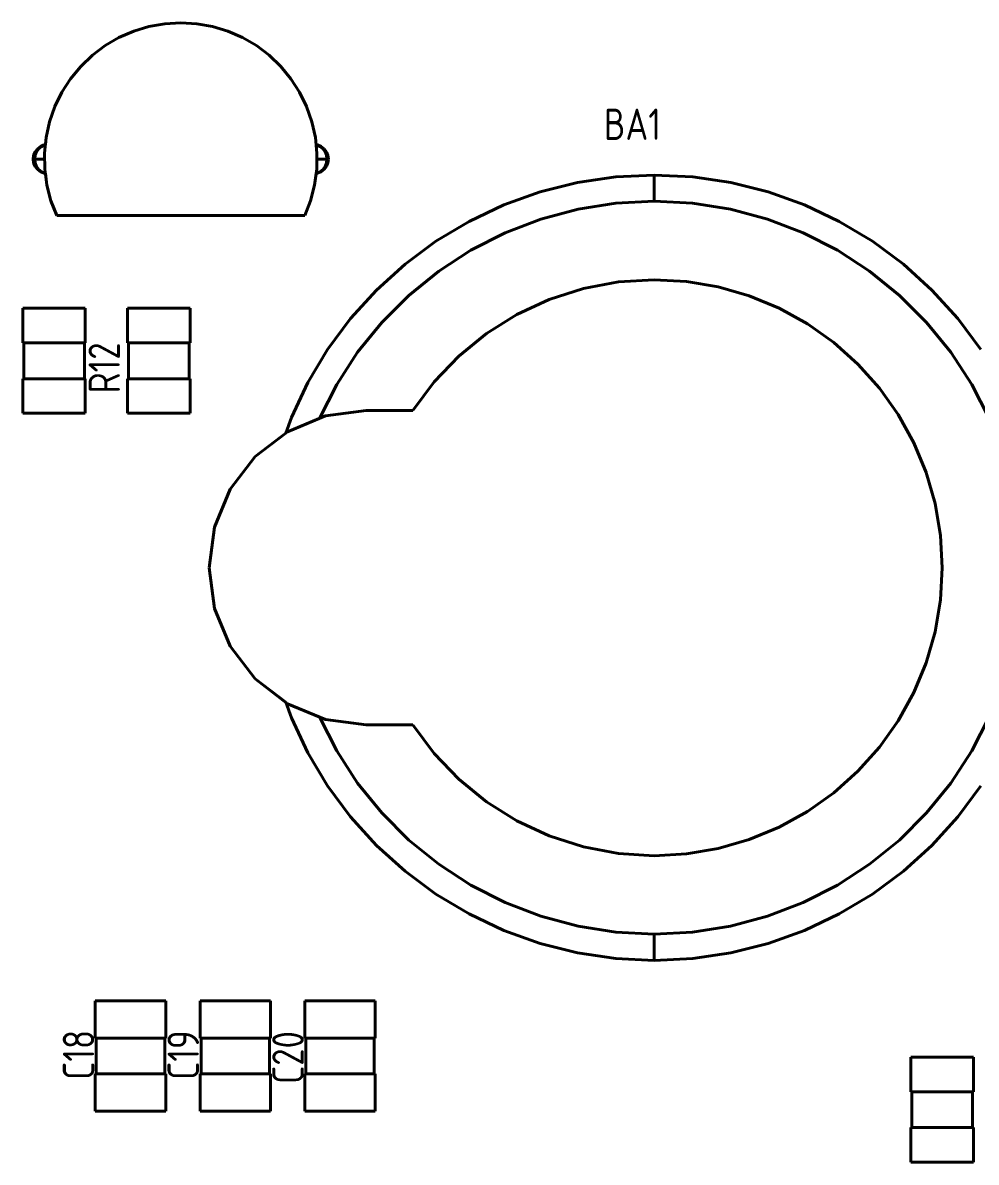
# Paper-space layout 'Layout1' of a CAD drawing. Extents: x -1 to 840, y -1 to 593.
# Drawn here: x 134.59 to 171, y 431.86 to 475.38 of the extents above; entities that cross this region are included whole.
import ezdxf

# ---------------------------------------------------------------- set-up
doc = ezdxf.new("R2010")
doc.units = 0
doc.header["$MEASUREMENT"] = 0
doc.layers.add('Основная', color=7, linetype='CONTINUOUS', lineweight=40)
doc.styles.add('GOST type A0', font='', dxfattribs={"oblique": 15, "height": 3.5})
doc.styles.get('GOST type A0').set_extended_font_data('GOST type A')

psp = doc.layouts.get("Layout1")

# ---------------------------------------------------------------- linework, layer by layer
at = {"layer": 'Основная'}
for p, q in [((140.016, 475.347), (139.412, 475.241)), ((139.412, 475.241), (140.016, 475.347)), ((140.016, 475.347), (139.412, 475.241)), ((139.412, 475.241), (140.016, 475.347)), ((140.626, 475.383), (140.016, 475.347)), ((140.016, 475.347), (140.626, 475.383)), ((140.626, 475.383), (140.016, 475.347)), ((140.016, 475.347), (140.626, 475.383)), ((141.236, 475.347), (140.626, 475.383)), ((140.626, 475.383), (141.236, 475.347)), ((141.236, 475.347), (140.626, 475.383)), ((140.626, 475.383), (141.236, 475.347)), ((141.838, 475.241), (141.236, 475.347)), ((141.236, 475.347), (141.838, 475.241)), ((141.838, 475.241), (141.236, 475.347)), ((141.236, 475.347), (141.838, 475.241)), ((138.828, 475.063), (138.266, 474.819)), ((138.266, 474.819), (138.828, 475.063)), ((138.828, 475.063), (138.266, 474.819)), ((138.266, 474.819), (138.828, 475.063)), ((139.412, 475.241), (138.828, 475.063)), ((138.828, 475.063), (139.412, 475.241)), ((139.412, 475.241), (138.828, 475.063)), ((138.828, 475.063), (139.412, 475.241)), ((142.424, 475.063), (141.838, 475.241)), ((141.838, 475.241), (142.424, 475.063)), ((142.424, 475.063), (141.838, 475.241)), ((141.838, 475.241), (142.424, 475.063)), ((142.986, 474.819), (142.424, 475.063)), ((142.424, 475.063), (142.986, 474.819)), ((142.986, 474.819), (142.424, 475.063)), ((142.424, 475.063), (142.986, 474.819)), ((137.738, 474.509), (137.25, 474.141)), ((137.25, 474.141), (137.738, 474.509)), ((137.738, 474.509), (137.25, 474.141)), ((137.25, 474.141), (137.738, 474.509)), ((138.266, 474.819), (137.738, 474.509)), ((137.738, 474.509), (138.266, 474.819)), ((138.266, 474.819), (137.738, 474.509)), ((137.738, 474.509), (138.266, 474.819)), ((143.514, 474.509), (142.986, 474.819)), ((142.986, 474.819), (143.514, 474.509)), ((143.514, 474.509), (142.986, 474.819)), ((142.986, 474.819), (143.514, 474.509)), ((144.002, 474.141), (143.514, 474.509)), ((143.514, 474.509), (144.002, 474.141)), ((144.002, 474.141), (143.514, 474.509)), ((143.514, 474.509), (144.002, 474.141)), ((137.25, 474.141), (136.808, 473.719)), ((136.808, 473.719), (137.25, 474.141)), ((137.25, 474.141), (136.808, 473.719)), ((136.808, 473.719), (137.25, 474.141)), ((144.444, 473.719), (144.002, 474.141)), ((144.002, 474.141), (144.444, 473.719)), ((144.444, 473.719), (144.002, 474.141)), ((144.002, 474.141), (144.444, 473.719)), ((136.808, 473.719), (136.42, 473.245)), ((136.42, 473.245), (136.808, 473.719)), ((136.808, 473.719), (136.42, 473.245)), ((136.42, 473.245), (136.808, 473.719)), ((144.832, 473.245), (144.444, 473.719)), ((144.444, 473.719), (144.832, 473.245)), ((144.832, 473.245), (144.444, 473.719)), ((144.444, 473.719), (144.832, 473.245)), ((136.42, 473.245), (136.088, 472.731)), ((136.088, 472.731), (136.42, 473.245)), ((136.42, 473.245), (136.088, 472.731)), ((136.088, 472.731), (136.42, 473.245)), ((145.164, 472.731), (144.832, 473.245)), ((144.832, 473.245), (145.164, 472.731)), ((145.164, 472.731), (144.832, 473.245)), ((144.832, 473.245), (145.164, 472.731)), ((136.088, 472.731), (135.82, 472.181)), ((135.82, 472.181), (136.088, 472.731)), ((136.088, 472.731), (135.82, 472.181)), ((135.82, 472.181), (136.088, 472.731)), ((145.432, 472.181), (145.164, 472.731)), ((145.164, 472.731), (145.432, 472.181)), ((145.432, 472.181), (145.164, 472.731)), ((145.164, 472.731), (145.432, 472.181)), ((135.82, 472.181), (135.618, 471.603)), ((135.618, 471.603), (135.82, 472.181)), ((135.82, 472.181), (135.618, 471.603)), ((135.618, 471.603), (135.82, 472.181)), ((145.634, 471.603), (145.432, 472.181)), ((145.432, 472.181), (145.634, 471.603)), ((145.634, 471.603), (145.432, 472.181)), ((145.432, 472.181), (145.634, 471.603)), ((135.618, 471.603), (135.486, 471.007)), ((135.486, 471.007), (135.618, 471.603)), ((135.618, 471.603), (135.486, 471.007)), ((135.486, 471.007), (135.618, 471.603)), ((145.766, 471.007), (145.634, 471.603)), ((145.634, 471.603), (145.766, 471.007)), ((145.766, 471.007), (145.634, 471.603)), ((145.634, 471.603), (145.766, 471.007)), ((135.424, 470.399), (135.486, 471.007)), ((135.424, 470.399), (135.486, 471.007)), ((135.486, 471.007), (135.456, 470.717)), ((135.486, 471.007), (135.456, 470.717)), ((145.796, 470.723), (145.766, 471.007)), ((145.766, 471.007), (145.828, 470.399)), ((145.796, 470.723), (145.766, 471.007)), ((145.766, 471.007), (145.828, 470.399)), ((135.15, 470.571), (135.062, 470.457)), ((135.062, 470.457), (135.15, 470.571)), ((135.15, 470.571), (135.062, 470.457)), ((135.062, 470.457), (135.15, 470.571)), ((135.118, 470.457), (135.204, 470.571)), ((135.118, 470.457), (135.204, 470.571)), ((135.266, 470.661), (135.15, 470.571)), ((135.15, 470.571), (135.266, 470.661)), ((135.266, 470.661), (135.15, 470.571)), ((135.15, 470.571), (135.266, 470.661)), ((135.204, 470.571), (135.316, 470.661)), ((135.204, 470.571), (135.316, 470.661)), ((135.402, 470.717), (135.266, 470.661)), ((135.266, 470.661), (135.402, 470.717)), ((135.402, 470.717), (135.266, 470.661)), ((135.266, 470.661), (135.402, 470.717)), ((135.316, 470.661), (135.446, 470.717)), ((135.316, 470.661), (135.446, 470.717)), ((135.456, 470.723), (135.402, 470.717)), ((135.402, 470.717), (135.456, 470.723)), ((135.456, 470.723), (135.402, 470.717)), ((135.402, 470.717), (135.456, 470.723)), ((135.446, 470.717), (135.456, 470.717)), ((135.446, 470.717), (135.456, 470.717)), ((135.456, 470.717), (135.456, 470.723)), ((135.456, 470.717), (135.456, 470.723)), ((145.85, 470.717), (145.796, 470.723)), ((145.796, 470.723), (145.85, 470.717)), ((145.85, 470.717), (145.796, 470.723)), ((145.796, 470.723), (145.85, 470.717)), ((145.796, 470.717), (145.806, 470.717)), ((145.796, 470.717), (145.806, 470.717)), ((145.806, 470.717), (145.936, 470.661)), ((145.806, 470.717), (145.936, 470.661)), ((145.986, 470.661), (145.85, 470.717)), ((145.85, 470.717), (145.986, 470.661)), ((145.986, 470.661), (145.85, 470.717)), ((145.85, 470.717), (145.986, 470.661)), ((145.936, 470.661), (146.048, 470.571)), ((145.936, 470.661), (146.048, 470.571)), ((146.1, 470.571), (145.986, 470.661)), ((145.986, 470.661), (146.1, 470.571)), ((146.1, 470.571), (145.986, 470.661)), ((145.986, 470.661), (146.1, 470.571)), ((146.048, 470.571), (146.134, 470.457)), ((146.048, 470.571), (146.134, 470.457)), ((146.19, 470.457), (146.1, 470.571)), ((146.1, 470.571), (146.19, 470.457)), ((146.19, 470.457), (146.1, 470.571)), ((146.1, 470.571), (146.19, 470.457)), ((135.006, 470.321), (134.988, 470.177)), ((134.988, 470.177), (135.006, 470.321)), ((135.006, 470.321), (134.988, 470.177)), ((134.988, 470.177), (135.006, 470.321)), ((134.988, 470.177), (135.006, 470.033)), ((134.988, 470.177), (135.006, 470.033)), ((134.988, 470.177), (134.994, 470.177)), ((134.988, 470.177), (135.006, 470.033)), ((134.988, 470.177), (135.006, 470.033)), ((134.988, 470.177), (134.994, 470.177)), ((134.994, 470.177), (135.014, 470.177)), ((134.994, 470.177), (135.014, 470.177)), ((135.062, 470.457), (135.006, 470.321)), ((135.006, 470.321), (135.062, 470.457)), ((135.062, 470.457), (135.006, 470.321)), ((135.006, 470.321), (135.062, 470.457)), ((135.014, 470.177), (135.048, 470.177)), ((135.014, 470.177), (135.048, 470.177)), ((135.048, 470.177), (135.064, 470.321)), ((135.048, 470.177), (135.064, 470.321)), ((135.048, 470.177), (135.064, 470.033)), ((135.048, 470.177), (135.428, 470.177)), ((135.048, 470.177), (135.064, 470.033)), ((135.048, 470.177), (135.428, 470.177)), ((135.064, 470.321), (135.118, 470.457)), ((135.064, 470.321), (135.118, 470.457)), ((135.424, 470.399), (135.434, 469.787)), ((135.424, 470.399), (135.434, 469.787)), ((145.818, 469.787), (145.828, 470.399)), ((145.818, 469.787), (145.828, 470.399)), ((145.824, 470.177), (146.204, 470.177)), ((145.824, 470.177), (146.204, 470.177)), ((146.134, 470.457), (146.188, 470.321)), ((146.134, 470.457), (146.188, 470.321)), ((146.188, 470.321), (146.204, 470.177)), ((146.188, 470.321), (146.204, 470.177)), ((146.188, 470.033), (146.204, 470.177)), ((146.188, 470.033), (146.204, 470.177)), ((146.246, 470.321), (146.19, 470.457)), ((146.19, 470.457), (146.246, 470.321)), ((146.246, 470.321), (146.19, 470.457)), ((146.19, 470.457), (146.246, 470.321)), ((146.204, 470.177), (146.238, 470.177)), ((146.204, 470.177), (146.238, 470.177)), ((146.238, 470.177), (146.258, 470.177)), ((146.238, 470.177), (146.258, 470.177)), ((146.264, 470.177), (146.246, 470.321)), ((146.246, 470.321), (146.264, 470.177)), ((146.264, 470.177), (146.246, 470.321)), ((146.246, 470.321), (146.264, 470.177)), ((146.246, 470.033), (146.264, 470.177)), ((146.246, 470.033), (146.264, 470.177)), ((146.246, 470.033), (146.264, 470.177)), ((146.246, 470.033), (146.264, 470.177)), ((146.258, 470.177), (146.264, 470.177)), ((146.258, 470.177), (146.264, 470.177)), ((135.006, 470.033), (135.062, 469.897)), ((135.006, 470.033), (135.062, 469.897)), ((135.006, 470.033), (135.062, 469.897)), ((135.006, 470.033), (135.062, 469.897)), ((135.062, 469.897), (135.15, 469.781)), ((135.062, 469.897), (135.15, 469.781)), ((135.062, 469.897), (135.15, 469.781)), ((135.062, 469.897), (135.15, 469.781)), ((135.064, 470.033), (135.118, 469.897)), ((135.064, 470.033), (135.118, 469.897)), ((135.118, 469.897), (135.204, 469.781)), ((135.118, 469.897), (135.204, 469.781)), ((135.15, 469.781), (135.266, 469.693)), ((135.15, 469.781), (135.266, 469.693)), ((135.15, 469.781), (135.266, 469.693)), ((135.15, 469.781), (135.266, 469.693)), ((135.204, 469.781), (135.316, 469.693)), ((135.204, 469.781), (135.316, 469.693)), ((135.266, 469.693), (135.402, 469.637)), ((135.266, 469.693), (135.402, 469.637)), ((135.266, 469.693), (135.402, 469.637)), ((135.266, 469.693), (135.402, 469.637)), ((135.316, 469.693), (135.446, 469.637)), ((135.316, 469.693), (135.446, 469.637)), ((135.434, 469.787), (135.516, 469.181)), ((135.434, 469.787), (135.516, 469.181)), ((145.736, 469.181), (145.818, 469.787)), ((145.736, 469.181), (145.818, 469.787)), ((145.806, 469.637), (145.936, 469.693)), ((145.806, 469.637), (145.936, 469.693)), ((145.85, 469.637), (145.986, 469.693)), ((145.85, 469.637), (145.986, 469.693)), ((145.85, 469.637), (145.986, 469.693)), ((145.85, 469.637), (145.986, 469.693)), ((145.936, 469.693), (146.048, 469.781)), ((145.936, 469.693), (146.048, 469.781)), ((145.986, 469.693), (146.1, 469.781)), ((145.986, 469.693), (146.1, 469.781)), ((145.986, 469.693), (146.1, 469.781)), ((145.986, 469.693), (146.1, 469.781)), ((146.048, 469.781), (146.134, 469.897)), ((146.048, 469.781), (146.134, 469.897)), ((146.1, 469.781), (146.19, 469.897)), ((146.1, 469.781), (146.19, 469.897)), ((146.1, 469.781), (146.19, 469.897)), ((146.1, 469.781), (146.19, 469.897)), ((146.134, 469.897), (146.188, 470.033)), ((146.134, 469.897), (146.188, 470.033)), ((146.19, 469.897), (146.246, 470.033)), ((146.19, 469.897), (146.246, 470.033)), ((146.19, 469.897), (146.246, 470.033)), ((146.19, 469.897), (146.246, 470.033)), ((135.402, 469.637), (135.454, 469.631)), ((135.402, 469.637), (135.454, 469.631)), ((135.402, 469.637), (135.454, 469.631)), ((135.402, 469.637), (135.454, 469.631)), ((135.446, 469.637), (135.454, 469.637)), ((135.446, 469.637), (135.454, 469.637)), ((135.454, 469.631), (135.454, 469.637)), ((135.454, 469.637), (135.516, 469.181)), ((135.454, 469.631), (135.454, 469.637)), ((135.454, 469.637), (135.516, 469.181)), ((145.736, 469.181), (145.798, 469.631)), ((145.736, 469.181), (145.798, 469.631)), ((145.798, 469.631), (145.85, 469.637)), ((145.798, 469.637), (145.806, 469.637)), ((145.798, 469.631), (145.85, 469.637)), ((145.798, 469.631), (145.85, 469.637)), ((145.798, 469.637), (145.806, 469.637)), ((145.798, 469.631), (145.85, 469.637)), ((155.78, 469.279), (154.352, 468.921)), ((154.352, 468.921), (155.78, 469.279)), ((155.78, 469.279), (154.352, 468.921)), ((154.352, 468.921), (155.78, 469.279)), ((157.236, 469.495), (155.78, 469.279)), ((155.78, 469.279), (157.236, 469.495)), ((157.236, 469.495), (155.78, 469.279)), ((155.78, 469.279), (157.236, 469.495)), ((158.706, 469.567), (157.236, 469.495)), ((157.236, 469.495), (158.706, 469.567)), ((158.706, 469.567), (157.236, 469.495)), ((157.236, 469.495), (158.706, 469.567)), ((160.176, 469.495), (158.706, 469.567)), ((160.176, 469.495), (158.706, 469.567)), ((158.706, 469.533), (158.706, 469.567)), ((160.176, 469.495), (158.706, 469.567)), ((160.176, 469.495), (158.706, 469.567)), ((158.706, 469.533), (158.706, 469.567)), ((158.706, 469.433), (158.706, 469.533)), ((158.706, 469.433), (158.706, 469.533)), ((158.706, 469.275), (158.706, 469.433)), ((158.706, 469.275), (158.706, 469.433)), ((158.706, 469.067), (158.706, 469.275)), ((158.706, 469.067), (158.706, 469.275)), ((161.632, 469.279), (160.176, 469.495)), ((161.632, 469.279), (160.176, 469.495)), ((161.632, 469.279), (160.176, 469.495)), ((161.632, 469.279), (160.176, 469.495)), ((163.06, 468.921), (161.632, 469.279)), ((163.06, 468.921), (161.632, 469.279)), ((163.06, 468.921), (161.632, 469.279)), ((163.06, 468.921), (161.632, 469.279)), ((135.516, 469.181), (135.668, 468.587)), ((135.516, 469.181), (135.668, 468.587)), ((135.516, 469.181), (135.668, 468.587)), ((135.516, 469.181), (135.668, 468.587)), ((145.584, 468.587), (145.736, 469.181)), ((145.584, 468.587), (145.736, 469.181)), ((145.584, 468.587), (145.736, 469.181)), ((145.584, 468.587), (145.736, 469.181)), ((154.352, 468.921), (152.966, 468.425)), ((152.966, 468.425), (154.352, 468.921)), ((154.352, 468.921), (152.966, 468.425)), ((152.966, 468.425), (154.352, 468.921)), ((158.706, 468.825), (158.706, 469.067)), ((158.706, 468.825), (158.706, 469.067)), ((158.706, 468.567), (158.706, 468.825)), ((158.706, 468.567), (158.706, 468.825)), ((164.446, 468.425), (163.06, 468.921)), ((164.446, 468.425), (163.06, 468.921)), ((164.446, 468.425), (163.06, 468.921)), ((164.446, 468.425), (163.06, 468.921)), ((135.668, 468.587), (135.888, 468.017)), ((135.668, 468.587), (135.888, 468.017)), ((135.668, 468.587), (135.888, 468.017)), ((135.668, 468.587), (135.888, 468.017)), ((145.364, 468.017), (145.584, 468.587)), ((145.364, 468.017), (145.584, 468.587)), ((145.364, 468.017), (145.584, 468.587)), ((145.364, 468.017), (145.584, 468.587)), ((152.966, 468.425), (151.634, 467.795)), ((151.634, 467.795), (152.966, 468.425)), ((152.966, 468.425), (151.634, 467.795)), ((151.634, 467.795), (152.966, 468.425)), ((155.796, 468.261), (157.242, 468.491)), ((155.796, 468.261), (157.242, 468.491)), ((157.242, 468.491), (158.706, 468.567)), ((157.242, 468.491), (158.706, 468.567)), ((160.17, 468.491), (158.706, 468.567)), ((160.17, 468.491), (158.706, 468.567)), ((161.616, 468.261), (160.17, 468.491)), ((161.616, 468.261), (160.17, 468.491)), ((165.776, 467.795), (164.446, 468.425)), ((165.776, 467.795), (164.446, 468.425)), ((165.776, 467.795), (164.446, 468.425)), ((165.776, 467.795), (164.446, 468.425)), ((135.888, 468.017), (145.364, 468.017)), ((135.888, 468.017), (145.364, 468.017)), ((135.888, 468.017), (145.364, 468.017)), ((135.888, 468.017), (145.364, 468.017)), ((154.38, 467.881), (155.796, 468.261)), ((154.38, 467.881), (155.796, 468.261)), ((163.032, 467.881), (161.616, 468.261)), ((163.032, 467.881), (161.616, 468.261)), ((151.634, 467.795), (150.372, 467.039)), ((150.372, 467.039), (151.634, 467.795)), ((151.634, 467.795), (150.372, 467.039)), ((150.372, 467.039), (151.634, 467.795)), ((153.012, 467.357), (154.38, 467.881)), ((153.012, 467.357), (154.38, 467.881)), ((164.4, 467.357), (163.032, 467.881)), ((164.4, 467.357), (163.032, 467.881)), ((167.04, 467.039), (165.776, 467.795)), ((167.04, 467.039), (165.776, 467.795)), ((167.04, 467.039), (165.776, 467.795)), ((167.04, 467.039), (165.776, 467.795)), ((150.372, 467.039), (149.19, 466.163)), ((149.19, 466.163), (150.372, 467.039)), ((150.372, 467.039), (149.19, 466.163)), ((149.19, 466.163), (150.372, 467.039)), ((151.706, 466.691), (153.012, 467.357)), ((151.706, 466.691), (153.012, 467.357)), ((165.706, 466.691), (164.4, 467.357)), ((165.706, 466.691), (164.4, 467.357)), ((168.222, 466.163), (167.04, 467.039)), ((168.222, 466.163), (167.04, 467.039)), ((168.222, 466.163), (167.04, 467.039)), ((168.222, 466.163), (167.04, 467.039)), ((150.476, 465.893), (151.706, 466.691)), ((150.476, 465.893), (151.706, 466.691)), ((166.934, 465.893), (165.706, 466.691)), ((166.934, 465.893), (165.706, 466.691)), ((149.19, 466.163), (148.1, 465.173)), ((148.1, 465.173), (149.19, 466.163)), ((149.19, 466.163), (148.1, 465.173)), ((148.1, 465.173), (149.19, 466.163)), ((169.312, 465.173), (168.222, 466.163)), ((169.312, 465.173), (168.222, 466.163)), ((169.312, 465.173), (168.222, 466.163)), ((169.312, 465.173), (168.222, 466.163)), ((149.338, 464.971), (150.476, 465.893)), ((149.338, 464.971), (150.476, 465.893)), ((168.074, 464.971), (166.934, 465.893)), ((168.074, 464.971), (166.934, 465.893)), ((156, 465.229), (157.342, 465.483)), ((156, 465.229), (157.342, 465.483)), ((157.342, 465.483), (158.706, 465.567)), ((157.342, 465.483), (158.706, 465.567)), ((159.938, 465.497), (158.706, 465.567)), ((159.938, 465.497), (158.706, 465.567)), ((161.154, 465.291), (159.938, 465.497)), ((161.154, 465.291), (159.938, 465.497)), ((162.338, 464.949), (161.154, 465.291)), ((162.338, 464.949), (161.154, 465.291)), ((148.1, 465.173), (147.11, 464.083)), ((147.11, 464.083), (148.1, 465.173)), ((148.1, 465.173), (147.11, 464.083)), ((147.11, 464.083), (148.1, 465.173)), ((148.302, 463.935), (149.338, 464.971)), ((148.302, 463.935), (149.338, 464.971)), ((154.7, 464.811), (156, 465.229)), ((154.7, 464.811), (156, 465.229)), ((163.478, 464.477), (162.338, 464.949)), ((163.478, 464.477), (162.338, 464.949)), ((169.11, 463.935), (168.074, 464.971)), ((169.11, 463.935), (168.074, 464.971)), ((170.3, 464.083), (169.312, 465.173)), ((170.3, 464.083), (169.312, 465.173)), ((170.3, 464.083), (169.312, 465.173)), ((170.3, 464.083), (169.312, 465.173)), ((136.98, 464.477), (134.592, 464.477)), ((134.592, 464.477), (134.592, 463.157)), ((134.592, 463.157), (134.592, 464.477)), ((136.98, 464.477), (134.592, 464.477)), ((136.98, 464.477), (134.592, 464.477)), ((134.592, 464.477), (134.592, 463.157)), ((134.592, 463.157), (134.592, 464.477)), ((136.98, 464.477), (134.592, 464.477)), ((136.98, 463.157), (136.98, 464.477)), ((136.98, 463.157), (136.98, 464.477)), ((136.98, 463.157), (136.98, 464.477)), ((136.98, 463.157), (136.98, 464.477)), ((140.98, 464.477), (138.592, 464.477)), ((138.592, 464.477), (138.592, 463.157)), ((138.592, 464.477), (140.98, 464.477)), ((138.592, 464.477), (138.592, 463.157)), ((140.98, 464.477), (138.592, 464.477)), ((138.592, 464.477), (138.592, 463.157)), ((138.592, 464.477), (140.98, 464.477)), ((138.592, 464.477), (138.592, 463.157)), ((140.98, 463.157), (140.98, 464.477)), ((140.98, 464.477), (140.98, 463.157)), ((140.98, 463.157), (140.98, 464.477)), ((140.98, 464.477), (140.98, 463.157)), ((153.462, 464.237), (154.7, 464.811)), ((153.462, 464.237), (154.7, 464.811)), ((164.558, 463.881), (163.478, 464.477)), ((164.558, 463.881), (163.478, 464.477)), ((147.11, 464.083), (146.234, 462.901)), ((146.234, 462.901), (147.11, 464.083)), ((147.11, 464.083), (146.234, 462.901)), ((146.234, 462.901), (147.11, 464.083)), ((152.304, 463.513), (153.462, 464.237)), ((152.304, 463.513), (153.462, 464.237)), ((171.178, 462.901), (170.3, 464.083)), ((171.178, 462.901), (170.3, 464.083)), ((171.178, 462.901), (170.3, 464.083)), ((171.178, 462.901), (170.3, 464.083)), ((147.38, 462.797), (148.302, 463.935)), ((147.38, 462.797), (148.302, 463.935)), ((165.564, 463.167), (164.558, 463.881)), ((165.564, 463.167), (164.558, 463.881)), ((170.032, 462.797), (169.11, 463.935)), ((170.032, 462.797), (169.11, 463.935)), ((134.592, 463.157), (134.626, 463.157)), ((136.98, 463.157), (134.592, 463.157)), ((134.592, 463.157), (134.626, 463.157)), ((136.98, 463.157), (134.592, 463.157)), ((134.626, 463.157), (134.626, 461.785)), ((134.626, 461.785), (134.626, 463.157)), ((134.626, 463.157), (134.626, 461.785)), ((134.626, 461.785), (134.626, 463.157)), ((136.946, 461.785), (136.946, 463.157)), ((136.946, 463.157), (136.98, 463.157)), ((136.946, 461.785), (136.946, 463.157)), ((136.946, 461.785), (136.946, 463.157)), ((136.946, 463.157), (136.98, 463.157)), ((136.946, 461.785), (136.946, 463.157)), ((138.592, 463.157), (138.626, 463.157)), ((138.592, 463.157), (140.98, 463.157)), ((138.592, 463.157), (138.626, 463.157)), ((138.592, 463.157), (140.98, 463.157)), ((138.626, 463.157), (138.626, 461.785)), ((138.626, 463.157), (138.626, 461.785)), ((138.626, 463.157), (138.626, 461.785)), ((138.626, 463.157), (138.626, 461.785)), ((140.946, 461.785), (140.946, 463.157)), ((140.946, 463.157), (140.98, 463.157)), ((140.946, 463.157), (140.946, 461.785)), ((140.946, 461.785), (140.946, 463.157)), ((140.946, 463.157), (140.98, 463.157)), ((140.946, 463.157), (140.946, 461.785)), ((151.244, 462.651), (152.304, 463.513)), ((151.244, 462.651), (152.304, 463.513)), ((166.484, 462.345), (165.564, 463.167)), ((166.484, 462.345), (165.564, 463.167)), ((146.234, 462.901), (145.478, 461.639)), ((145.478, 461.639), (146.234, 462.901)), ((146.234, 462.901), (145.478, 461.639)), ((145.478, 461.639), (146.234, 462.901)), ((146.582, 461.567), (147.38, 462.797)), ((146.582, 461.567), (147.38, 462.797)), ((170.83, 461.567), (170.032, 462.797)), ((170.83, 461.567), (170.032, 462.797)), ((150.3, 461.663), (151.244, 462.651)), ((150.3, 461.663), (151.244, 462.651)), ((167.306, 461.425), (166.484, 462.345)), ((167.306, 461.425), (166.484, 462.345)), ((134.626, 461.785), (134.592, 461.785)), ((134.592, 461.785), (134.592, 460.465)), ((134.592, 460.465), (134.592, 461.785)), ((136.98, 461.785), (134.592, 461.785)), ((134.626, 461.785), (134.592, 461.785)), ((134.592, 461.785), (134.592, 460.465)), ((134.592, 460.465), (134.592, 461.785)), ((136.98, 461.785), (134.592, 461.785)), ((136.98, 461.785), (136.946, 461.785)), ((136.98, 461.785), (136.946, 461.785)), ((136.98, 460.465), (136.98, 461.785)), ((136.98, 460.465), (136.98, 461.785)), ((136.98, 460.465), (136.98, 461.785)), ((136.98, 460.465), (136.98, 461.785)), ((138.626, 461.785), (138.592, 461.785)), ((138.592, 461.785), (138.592, 460.465)), ((138.592, 461.785), (140.98, 461.785)), ((138.592, 461.785), (138.592, 460.465)), ((138.626, 461.785), (138.592, 461.785)), ((138.592, 461.785), (138.592, 460.465)), ((138.592, 461.785), (140.98, 461.785)), ((138.592, 461.785), (138.592, 460.465)), ((140.98, 461.785), (140.946, 461.785)), ((140.98, 461.785), (140.946, 461.785)), ((140.98, 460.465), (140.98, 461.785)), ((140.98, 461.785), (140.98, 460.465)), ((140.98, 460.465), (140.98, 461.785)), ((140.98, 461.785), (140.98, 460.465)), ((145.478, 461.639), (144.848, 460.307)), ((144.848, 460.307), (145.478, 461.639)), ((145.478, 461.639), (144.848, 460.307)), ((144.848, 460.307), (145.478, 461.639)), ((145.918, 460.265), (146.582, 461.567)), ((145.918, 460.265), (146.582, 461.567)), ((149.486, 460.567), (150.3, 461.663)), ((149.486, 460.567), (150.3, 461.663)), ((168.02, 460.419), (167.306, 461.425)), ((168.02, 460.419), (167.306, 461.425)), ((171.496, 460.261), (170.83, 461.567)), ((171.496, 460.261), (170.83, 461.567)), ((146.152, 460.363), (147.706, 460.567)), ((146.152, 460.363), (147.706, 460.567)), ((147.706, 460.567), (149.486, 460.567)), ((147.706, 460.567), (149.486, 460.567)), ((134.592, 460.465), (136.98, 460.465)), ((136.98, 460.465), (134.592, 460.465)), ((134.592, 460.465), (136.98, 460.465)), ((136.98, 460.465), (134.592, 460.465)), ((138.592, 460.465), (140.98, 460.465)), ((138.592, 460.465), (140.98, 460.465)), ((138.592, 460.465), (140.98, 460.465)), ((138.592, 460.465), (140.98, 460.465)), ((144.848, 460.307), (144.632, 459.707)), ((144.632, 459.707), (144.848, 460.307)), ((144.848, 460.307), (144.632, 459.707)), ((144.632, 459.707), (144.848, 460.307)), ((144.706, 459.763), (146.152, 460.363)), ((144.706, 459.763), (146.152, 460.363)), ((168.616, 459.339), (168.02, 460.419)), ((168.616, 459.339), (168.02, 460.419)), ((143.464, 458.809), (144.706, 459.763)), ((143.464, 458.809), (144.706, 459.763)), ((144.632, 459.707), (143.464, 458.809)), ((144.632, 459.707), (143.464, 458.809)), ((169.088, 458.201), (168.616, 459.339)), ((169.088, 458.201), (168.616, 459.339)), ((143.464, 458.809), (142.51, 457.567)), ((142.51, 457.567), (143.464, 458.809)), ((143.464, 458.809), (142.51, 457.567)), ((142.51, 457.567), (143.464, 458.809)), ((169.43, 457.015), (169.088, 458.201)), ((169.43, 457.015), (169.088, 458.201)), ((142.51, 457.567), (141.91, 456.121)), ((141.91, 456.121), (142.51, 457.567)), ((142.51, 457.567), (141.91, 456.121)), ((141.91, 456.121), (142.51, 457.567)), ((169.636, 455.799), (169.43, 457.015)), ((169.636, 455.799), (169.43, 457.015)), ((141.91, 456.121), (141.706, 454.567)), ((141.706, 454.567), (141.91, 456.121)), ((141.91, 456.121), (141.706, 454.567)), ((141.706, 454.567), (141.91, 456.121)), ((169.706, 454.567), (169.636, 455.799)), ((169.706, 454.567), (169.636, 455.799)), ((141.706, 454.567), (141.91, 453.015)), ((141.91, 453.015), (141.706, 454.567)), ((141.706, 454.567), (141.91, 453.015)), ((141.91, 453.015), (141.706, 454.567)), ((169.636, 453.335), (169.706, 454.567)), ((169.636, 453.335), (169.706, 454.567)), ((169.43, 452.119), (169.636, 453.335)), ((169.43, 452.119), (169.636, 453.335)), ((141.91, 453.015), (142.51, 451.567)), ((142.51, 451.567), (141.91, 453.015)), ((141.91, 453.015), (142.51, 451.567)), ((142.51, 451.567), (141.91, 453.015)), ((169.088, 450.935), (169.43, 452.119)), ((169.088, 450.935), (169.43, 452.119)), ((142.51, 451.567), (143.464, 450.325)), ((143.464, 450.325), (142.51, 451.567)), ((142.51, 451.567), (143.464, 450.325)), ((143.464, 450.325), (142.51, 451.567)), ((168.616, 449.795), (169.088, 450.935)), ((168.616, 449.795), (169.088, 450.935)), ((143.464, 450.325), (144.632, 449.427)), ((144.706, 449.371), (143.464, 450.325)), ((143.464, 450.325), (144.632, 449.427)), ((144.706, 449.371), (143.464, 450.325)), ((168.02, 448.715), (168.616, 449.795)), ((168.02, 448.715), (168.616, 449.795)), ((144.632, 449.427), (144.848, 448.827)), ((144.848, 448.827), (144.632, 449.427)), ((144.632, 449.427), (144.848, 448.827)), ((144.848, 448.827), (144.632, 449.427)), ((146.152, 448.771), (144.706, 449.371)), ((146.152, 448.771), (144.706, 449.371)), ((144.848, 448.827), (145.478, 447.497)), ((145.478, 447.497), (144.848, 448.827)), ((144.848, 448.827), (145.478, 447.497)), ((145.478, 447.497), (144.848, 448.827)), ((146.582, 447.567), (145.918, 448.869)), ((146.582, 447.567), (145.918, 448.869)), ((147.706, 448.567), (146.152, 448.771)), ((147.706, 448.567), (146.152, 448.771)), ((170.83, 447.567), (171.496, 448.873)), ((170.83, 447.567), (171.496, 448.873)), ((147.706, 448.567), (149.486, 448.567)), ((147.706, 448.567), (149.486, 448.567)), ((150.3, 447.471), (149.486, 448.567)), ((150.3, 447.471), (149.486, 448.567)), ((167.306, 447.709), (168.02, 448.715)), ((167.306, 447.709), (168.02, 448.715)), ((145.478, 447.497), (146.234, 446.233)), ((146.234, 446.233), (145.478, 447.497)), ((145.478, 447.497), (146.234, 446.233)), ((146.234, 446.233), (145.478, 447.497)), ((147.38, 446.339), (146.582, 447.567)), ((147.38, 446.339), (146.582, 447.567)), ((151.244, 446.485), (150.3, 447.471)), ((151.244, 446.485), (150.3, 447.471)), ((166.484, 446.789), (167.306, 447.709)), ((166.484, 446.789), (167.306, 447.709)), ((170.032, 446.339), (170.83, 447.567)), ((170.032, 446.339), (170.83, 447.567)), ((165.564, 445.967), (166.484, 446.789)), ((165.564, 445.967), (166.484, 446.789)), ((146.234, 446.233), (147.11, 445.051)), ((147.11, 445.051), (146.234, 446.233)), ((146.234, 446.233), (147.11, 445.051)), ((147.11, 445.051), (146.234, 446.233)), ((148.302, 445.199), (147.38, 446.339)), ((148.302, 445.199), (147.38, 446.339)), ((152.304, 445.621), (151.244, 446.485)), ((152.304, 445.621), (151.244, 446.485)), ((169.11, 445.199), (170.032, 446.339)), ((169.11, 445.199), (170.032, 446.339)), ((170.3, 445.051), (171.178, 446.233)), ((170.3, 445.051), (171.178, 446.233)), ((170.3, 445.051), (171.178, 446.233)), ((170.3, 445.051), (171.178, 446.233)), ((164.558, 445.253), (165.564, 445.967)), ((164.558, 445.253), (165.564, 445.967)), ((153.462, 444.897), (152.304, 445.621)), ((153.462, 444.897), (152.304, 445.621)), ((147.11, 445.051), (148.1, 443.961)), ((148.1, 443.961), (147.11, 445.051)), ((147.11, 445.051), (148.1, 443.961)), ((148.1, 443.961), (147.11, 445.051)), ((149.338, 444.163), (148.302, 445.199)), ((149.338, 444.163), (148.302, 445.199)), ((154.7, 444.323), (153.462, 444.897)), ((154.7, 444.323), (153.462, 444.897)), ((163.478, 444.657), (164.558, 445.253)), ((163.478, 444.657), (164.558, 445.253)), ((168.074, 444.163), (169.11, 445.199)), ((168.074, 444.163), (169.11, 445.199)), ((169.312, 443.961), (170.3, 445.051)), ((169.312, 443.961), (170.3, 445.051)), ((169.312, 443.961), (170.3, 445.051)), ((169.312, 443.961), (170.3, 445.051)), ((162.338, 444.185), (163.478, 444.657)), ((162.338, 444.185), (163.478, 444.657)), ((150.476, 443.241), (149.338, 444.163)), ((150.476, 443.241), (149.338, 444.163)), ((156, 443.905), (154.7, 444.323)), ((156, 443.905), (154.7, 444.323)), ((161.154, 443.843), (162.338, 444.185)), ((161.154, 443.843), (162.338, 444.185)), ((166.934, 443.241), (168.074, 444.163)), ((166.934, 443.241), (168.074, 444.163)), ((148.1, 443.961), (149.19, 442.973)), ((149.19, 442.973), (148.1, 443.961)), ((148.1, 443.961), (149.19, 442.973)), ((149.19, 442.973), (148.1, 443.961)), ((157.342, 443.651), (156, 443.905)), ((157.342, 443.651), (156, 443.905)), ((158.706, 443.567), (157.342, 443.651)), ((158.706, 443.567), (157.342, 443.651)), ((158.706, 443.567), (159.938, 443.637)), ((158.706, 443.567), (159.938, 443.637)), ((159.938, 443.637), (161.154, 443.843)), ((159.938, 443.637), (161.154, 443.843)), ((168.222, 442.973), (169.312, 443.961)), ((168.222, 442.973), (169.312, 443.961)), ((168.222, 442.973), (169.312, 443.961)), ((168.222, 442.973), (169.312, 443.961)), ((151.706, 442.443), (150.476, 443.241)), ((151.706, 442.443), (150.476, 443.241)), ((165.706, 442.443), (166.934, 443.241)), ((165.706, 442.443), (166.934, 443.241)), ((149.19, 442.973), (150.372, 442.095)), ((150.372, 442.095), (149.19, 442.973)), ((149.19, 442.973), (150.372, 442.095)), ((150.372, 442.095), (149.19, 442.973)), ((167.04, 442.095), (168.222, 442.973)), ((167.04, 442.095), (168.222, 442.973)), ((167.04, 442.095), (168.222, 442.973)), ((167.04, 442.095), (168.222, 442.973)), ((153.012, 441.777), (151.706, 442.443)), ((153.012, 441.777), (151.706, 442.443)), ((164.4, 441.777), (165.706, 442.443)), ((164.4, 441.777), (165.706, 442.443)), ((150.372, 442.095), (151.634, 441.339)), ((151.634, 441.339), (150.372, 442.095)), ((150.372, 442.095), (151.634, 441.339)), ((151.634, 441.339), (150.372, 442.095)), ((165.776, 441.339), (167.04, 442.095)), ((165.776, 441.339), (167.04, 442.095)), ((165.776, 441.339), (167.04, 442.095)), ((165.776, 441.339), (167.04, 442.095)), ((154.38, 441.253), (153.012, 441.777)), ((154.38, 441.253), (153.012, 441.777)), ((163.032, 441.253), (164.4, 441.777)), ((163.032, 441.253), (164.4, 441.777)), ((151.634, 441.339), (152.966, 440.709)), ((152.966, 440.709), (151.634, 441.339)), ((151.634, 441.339), (152.966, 440.709)), ((152.966, 440.709), (151.634, 441.339)), ((155.796, 440.873), (154.38, 441.253)), ((155.796, 440.873), (154.38, 441.253)), ((161.616, 440.873), (163.032, 441.253)), ((161.616, 440.873), (163.032, 441.253)), ((164.446, 440.709), (165.776, 441.339)), ((164.446, 440.709), (165.776, 441.339)), ((164.446, 440.709), (165.776, 441.339)), ((164.446, 440.709), (165.776, 441.339)), ((152.966, 440.709), (154.352, 440.213)), ((154.352, 440.213), (152.966, 440.709)), ((152.966, 440.709), (154.352, 440.213)), ((154.352, 440.213), (152.966, 440.709)), ((157.242, 440.643), (155.796, 440.873)), ((157.242, 440.643), (155.796, 440.873)), ((158.706, 440.567), (157.242, 440.643)), ((158.706, 440.567), (157.242, 440.643)), ((158.706, 440.567), (160.17, 440.643)), ((158.706, 440.567), (160.17, 440.643)), ((158.706, 440.309), (158.706, 440.567)), ((158.706, 440.309), (158.706, 440.567)), ((160.17, 440.643), (161.616, 440.873)), ((160.17, 440.643), (161.616, 440.873)), ((163.06, 440.213), (164.446, 440.709)), ((163.06, 440.213), (164.446, 440.709)), ((163.06, 440.213), (164.446, 440.709)), ((163.06, 440.213), (164.446, 440.709)), ((154.352, 440.213), (155.78, 439.855)), ((155.78, 439.855), (154.352, 440.213)), ((154.352, 440.213), (155.78, 439.855)), ((155.78, 439.855), (154.352, 440.213)), ((158.706, 440.067), (158.706, 440.309)), ((158.706, 440.067), (158.706, 440.309)), ((158.706, 439.861), (158.706, 440.067)), ((158.706, 439.861), (158.706, 440.067)), ((161.632, 439.855), (163.06, 440.213)), ((161.632, 439.855), (163.06, 440.213)), ((161.632, 439.855), (163.06, 440.213)), ((161.632, 439.855), (163.06, 440.213)), ((155.78, 439.855), (157.236, 439.639)), ((157.236, 439.639), (155.78, 439.855)), ((155.78, 439.855), (157.236, 439.639)), ((157.236, 439.639), (155.78, 439.855)), ((157.236, 439.639), (158.706, 439.567)), ((158.706, 439.567), (157.236, 439.639)), ((157.236, 439.639), (158.706, 439.567)), ((158.706, 439.567), (157.236, 439.639)), ((158.706, 439.701), (158.706, 439.861)), ((158.706, 439.701), (158.706, 439.861)), ((158.706, 439.601), (158.706, 439.701)), ((158.706, 439.601), (158.706, 439.701)), ((158.706, 439.567), (160.176, 439.639)), ((158.706, 439.567), (160.176, 439.639)), ((158.706, 439.567), (160.176, 439.639)), ((158.706, 439.567), (160.176, 439.639)), ((160.176, 439.639), (161.632, 439.855)), ((160.176, 439.639), (161.632, 439.855)), ((160.176, 439.639), (161.632, 439.855)), ((160.176, 439.639), (161.632, 439.855)), ((158.706, 439.567), (158.706, 439.601)), ((158.706, 439.567), (158.706, 439.601)), ((140.052, 438.022), (137.36, 438.022)), ((137.36, 438.022), (137.36, 436.6)), ((137.36, 436.6), (137.36, 438.022)), ((140.052, 438.022), (137.36, 438.022)), ((140.052, 438.022), (137.36, 438.022)), ((137.36, 438.022), (137.36, 436.6)), ((137.36, 436.6), (137.36, 438.022)), ((140.052, 438.022), (137.36, 438.022)), ((140.052, 436.6), (140.052, 438.022)), ((140.052, 436.6), (140.052, 438.022)), ((140.052, 436.6), (140.052, 438.022)), ((140.052, 436.6), (140.052, 438.022)), ((144.052, 438.022), (141.36, 438.022)), ((141.36, 438.022), (141.36, 436.6)), ((141.36, 436.6), (141.36, 438.022)), ((144.052, 438.022), (141.36, 438.022)), ((144.052, 438.022), (141.36, 438.022)), ((141.36, 438.022), (141.36, 436.6)), ((141.36, 436.6), (141.36, 438.022)), ((144.052, 438.022), (141.36, 438.022)), ((144.052, 436.6), (144.052, 438.022)), ((144.052, 436.6), (144.052, 438.022)), ((144.052, 436.6), (144.052, 438.022)), ((144.052, 436.6), (144.052, 438.022)), ((148.052, 438.022), (145.36, 438.022)), ((145.36, 438.022), (145.36, 436.6)), ((145.36, 436.6), (145.36, 438.022)), ((148.052, 438.022), (145.36, 438.022)), ((148.052, 438.022), (145.36, 438.022)), ((145.36, 438.022), (145.36, 436.6)), ((145.36, 436.6), (145.36, 438.022)), ((148.052, 438.022), (145.36, 438.022)), ((148.052, 436.6), (148.052, 438.022)), ((148.052, 436.6), (148.052, 438.022)), ((148.052, 436.6), (148.052, 438.022)), ((148.052, 436.6), (148.052, 438.022)), ((137.36, 436.6), (137.398, 436.6)), ((140.052, 436.6), (137.36, 436.6)), ((137.36, 436.6), (137.398, 436.6)), ((140.052, 436.6), (137.36, 436.6)), ((137.398, 436.6), (137.398, 435.228)), ((137.398, 435.228), (137.398, 436.6)), ((137.398, 436.6), (137.398, 435.228)), ((137.398, 435.228), (137.398, 436.6)), ((140.014, 435.228), (140.014, 436.6)), ((140.014, 436.6), (140.052, 436.6)), ((140.014, 435.228), (140.014, 436.6)), ((140.014, 435.228), (140.014, 436.6)), ((140.014, 436.6), (140.052, 436.6)), ((140.014, 435.228), (140.014, 436.6)), ((141.36, 436.6), (141.398, 436.6)), ((144.052, 436.6), (141.36, 436.6)), ((141.36, 436.6), (141.398, 436.6)), ((144.052, 436.6), (141.36, 436.6)), ((141.398, 436.6), (141.398, 435.228)), ((141.398, 435.228), (141.398, 436.6)), ((141.398, 436.6), (141.398, 435.228)), ((141.398, 435.228), (141.398, 436.6)), ((144.014, 435.228), (144.014, 436.6)), ((144.014, 436.6), (144.052, 436.6)), ((144.014, 435.228), (144.014, 436.6)), ((144.014, 435.228), (144.014, 436.6)), ((144.014, 436.6), (144.052, 436.6)), ((144.014, 435.228), (144.014, 436.6)), ((145.36, 436.6), (145.398, 436.6)), ((148.052, 436.6), (145.36, 436.6)), ((145.36, 436.6), (145.398, 436.6)), ((148.052, 436.6), (145.36, 436.6)), ((145.398, 436.6), (145.398, 435.228)), ((145.398, 435.228), (145.398, 436.6)), ((145.398, 436.6), (145.398, 435.228)), ((145.398, 435.228), (145.398, 436.6)), ((148.014, 435.228), (148.014, 436.6)), ((148.014, 436.6), (148.052, 436.6)), ((148.014, 435.228), (148.014, 436.6)), ((148.014, 435.228), (148.014, 436.6)), ((148.014, 436.6), (148.052, 436.6)), ((148.014, 435.228), (148.014, 436.6)), ((170.9, 435.869), (168.512, 435.869)), ((168.512, 435.869), (168.512, 434.549)), ((170.9, 435.869), (168.512, 435.869)), ((168.512, 435.869), (168.512, 434.549)), ((170.9, 435.869), (168.512, 435.869)), ((168.512, 435.869), (168.512, 434.549)), ((170.9, 435.869), (168.512, 435.869)), ((168.512, 435.869), (168.512, 434.549)), ((170.9, 434.549), (170.9, 435.869)), ((170.9, 435.869), (170.9, 434.549)), ((170.9, 434.549), (170.9, 435.869)), ((170.9, 435.869), (170.9, 434.549)), ((137.398, 435.228), (137.36, 435.228)), ((137.36, 435.228), (137.36, 433.806)), ((137.36, 433.806), (137.36, 435.228)), ((140.052, 435.228), (137.36, 435.228)), ((137.398, 435.228), (137.36, 435.228)), ((137.36, 435.228), (137.36, 433.806)), ((137.36, 433.806), (137.36, 435.228)), ((140.052, 435.228), (137.36, 435.228)), ((140.052, 435.228), (140.014, 435.228)), ((140.052, 435.228), (140.014, 435.228)), ((140.052, 433.806), (140.052, 435.228)), ((140.052, 433.806), (140.052, 435.228)), ((140.052, 433.806), (140.052, 435.228)), ((140.052, 433.806), (140.052, 435.228)), ((141.398, 435.228), (141.36, 435.228)), ((141.36, 435.228), (141.36, 433.806)), ((141.36, 433.806), (141.36, 435.228)), ((144.052, 435.228), (141.36, 435.228)), ((141.398, 435.228), (141.36, 435.228)), ((141.36, 435.228), (141.36, 433.806)), ((141.36, 433.806), (141.36, 435.228)), ((144.052, 435.228), (141.36, 435.228)), ((144.052, 435.228), (144.014, 435.228)), ((144.052, 435.228), (144.014, 435.228)), ((144.052, 433.806), (144.052, 435.228)), ((144.052, 433.806), (144.052, 435.228)), ((144.052, 433.806), (144.052, 435.228)), ((144.052, 433.806), (144.052, 435.228)), ((145.398, 435.228), (145.36, 435.228)), ((145.36, 435.228), (145.36, 433.806)), ((145.36, 433.806), (145.36, 435.228)), ((148.052, 435.228), (145.36, 435.228)), ((145.398, 435.228), (145.36, 435.228)), ((145.36, 435.228), (145.36, 433.806)), ((145.36, 433.806), (145.36, 435.228)), ((148.052, 435.228), (145.36, 435.228)), ((148.052, 435.228), (148.014, 435.228)), ((148.052, 435.228), (148.014, 435.228)), ((148.052, 433.806), (148.052, 435.228)), ((148.052, 433.806), (148.052, 435.228)), ((148.052, 433.806), (148.052, 435.228)), ((148.052, 433.806), (148.052, 435.228)), ((168.512, 434.549), (168.546, 434.549)), ((170.9, 434.549), (168.512, 434.549)), ((168.512, 434.549), (168.546, 434.549)), ((170.9, 434.549), (168.512, 434.549)), ((168.546, 434.549), (168.546, 433.177)), ((168.546, 434.549), (168.546, 433.177)), ((168.546, 434.549), (168.546, 433.177)), ((168.546, 434.549), (168.546, 433.177)), ((170.866, 433.177), (170.866, 434.549)), ((170.866, 434.549), (170.9, 434.549)), ((170.866, 434.549), (170.866, 433.177)), ((170.866, 433.177), (170.866, 434.549)), ((170.866, 434.549), (170.9, 434.549)), ((170.866, 434.549), (170.866, 433.177)), ((137.36, 433.806), (140.052, 433.806)), ((140.052, 433.806), (137.36, 433.806)), ((137.36, 433.806), (140.052, 433.806)), ((140.052, 433.806), (137.36, 433.806)), ((141.36, 433.806), (144.052, 433.806)), ((144.052, 433.806), (141.36, 433.806)), ((141.36, 433.806), (144.052, 433.806)), ((144.052, 433.806), (141.36, 433.806)), ((145.36, 433.806), (148.052, 433.806)), ((148.052, 433.806), (145.36, 433.806)), ((145.36, 433.806), (148.052, 433.806)), ((148.052, 433.806), (145.36, 433.806)), ((168.546, 433.177), (168.512, 433.177)), ((168.512, 433.177), (168.512, 431.857)), ((170.9, 433.177), (168.512, 433.177)), ((168.512, 433.177), (168.512, 431.857)), ((168.546, 433.177), (168.512, 433.177)), ((168.512, 433.177), (168.512, 431.857)), ((170.9, 433.177), (168.512, 433.177)), ((168.512, 433.177), (168.512, 431.857)), ((170.9, 433.177), (170.866, 433.177)), ((170.9, 433.177), (170.866, 433.177)), ((170.9, 431.857), (170.9, 433.177)), ((170.9, 433.177), (170.9, 431.857)), ((170.9, 431.857), (170.9, 433.177)), ((170.9, 433.177), (170.9, 431.857)), ((168.512, 431.857), (170.9, 431.857)), ((170.9, 431.857), (168.512, 431.857)), ((168.512, 431.857), (170.9, 431.857)), ((170.9, 431.857), (168.512, 431.857))]:
    psp.add_line(p, q, dxfattribs=at)

# ---------------------------------------------------------------- texts
at = {"layer": 'Основная', "style": 'GOST type A0'}
psp.add_text('BA1', height=1.2, dxfattribs=at).set_placement((156.785, 470.907))
for s, p in [('R12', (138.303, 461.23)), ('C18', (137.321, 435.003)), ('C19', (141.321, 435.003)), ('C20', (145.321, 434.849))]:
    psp.add_text(s, height=1.2, rotation=90, dxfattribs=at).set_placement(p)

doc.saveas('drawing.dxf')
